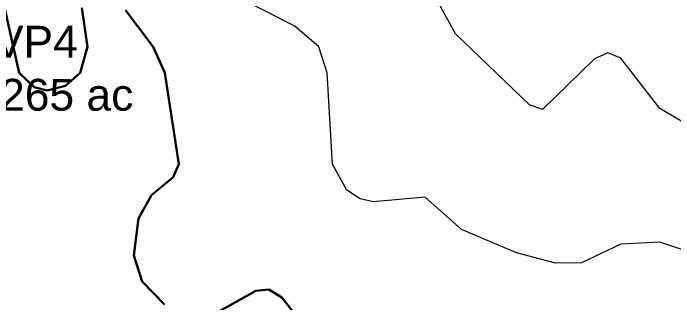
# Model space of a CAD drawing. Extents: x 6810325 to 6812275, y 1878569 to 1880689.
# Drawn here: x 6810898.1 to 6811064.4, y 1879401.7 to 1879474.5 of the extents above; entities that cross this region are included whole.
import ezdxf

# ---------------------------------------------------------------- set-up
doc = ezdxf.new("R2010")
doc.units = 21
doc.header["$LTSCALE"] = 10
doc.header["$MEASUREMENT"] = 0
for name, color, linetype, lineweight in [('ANNO-LABELS', 7, 'CONTINUOUS', 18), ('TOPO-CONTOUR-MAJOR', 34, 'CONTINUOUS', 30), ('TOPO-CONTOUR-MINOR', 36, 'CONTINUOUS', 13)]:
    doc.layers.add(name, color=color, linetype=linetype, lineweight=lineweight)
doc.styles.add('LABEL', font='arial.ttf')

msp = doc.modelspace()

# ---------------------------------------------------------------- linework, layer by layer
at = {"layer": 'TOPO-CONTOUR-MAJOR', "elevation": 195}
for points in [[(6810915.4, 1879475.91), (6810916.83, 1879466.06), (6810914.97, 1879459.5), (6810911.28, 1879456.22), (6810906.68, 1879455.08), (6810903.4, 1879455.88), (6810899.63, 1879459.5), (6810893.68, 1879485.75)], [(6810936.2, 1879401.23), (6810930.61, 1879407.01), (6810928.47, 1879413.57), (6810929.64, 1879422.91), (6810932.92, 1879428.78), (6810938.35, 1879433.26), (6810939.85, 1879436.54), (6810936.31, 1879459.5), (6810933.35, 1879466.06), (6810926.36, 1879475.31)], [(6810972.93, 1879393.89), (6810965.73, 1879402.98), (6810962.45, 1879405.01), (6810959.17, 1879404.68), (6810949.33, 1879399.13)]]:
    msp.add_lwpolyline(points, dxfattribs=at)
at = {"layer": 'TOPO-CONTOUR-MINOR'}
for points, elevation in [([(6811187.08, 1879479.19), (6811169.14, 1879469.47), (6811156.02, 1879466.24), (6811146.18, 1879456.78), (6811142.9, 1879455.28), (6811136.34, 1879455.4), (6811126.49, 1879458.69), (6811119.93, 1879457.55), (6811113.37, 1879443.13), (6811110.09, 1879439.95), (6811106.81, 1879439), (6811103.15, 1879439.82), (6811090.4, 1879450.38), (6811087.12, 1879450.31), (6811077.28, 1879446.16), (6811067.44, 1879446.68), (6811060.88, 1879450.51), (6811051.03, 1879463.18), (6811047.75, 1879464.55), (6811044.47, 1879463.08), (6811031.35, 1879450.33), (6811028.07, 1879451.47), (6811009.44, 1879469.34), (6811000.45, 1879485.75)], 197), ([(6811074, 1879412.6), (6811060.88, 1879416.9), (6811051.03, 1879416.45), (6811041.19, 1879411.75), (6811034.63, 1879411.62), (6811024.79, 1879414.25), (6811010.96, 1879420.13), (6811001.82, 1879428.22), (6810988.7, 1879427.07), (6810985.42, 1879427.81), (6810982.1, 1879429.97), (6810978.46, 1879436.54), (6810977.18, 1879459.5), (6810975.07, 1879466.06), (6810969.01, 1879471.24), (6810952.61, 1879479.69)], 196)]:
    msp.add_lwpolyline(points, dxfattribs=dict(at, elevation=elevation))

# ---------------------------------------------------------------- texts
at = {"layer": 'ANNO-LABELS', "insert": (6810903.83, 1879460.62), "char_height": 8, "attachment_point": 5, "style": 'LABEL'}
msp.add_mtext('VP4\\P0.0265 ac', dxfattribs=at)

doc.saveas('drawing.dxf')
